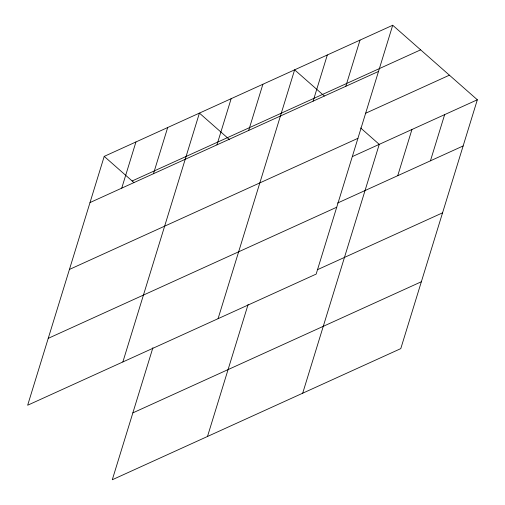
<?xml version="1.0" encoding="UTF-8"?>
<svg xmlns="http://www.w3.org/2000/svg" width="505" height="505" viewBox="0 0 505 505"><rect width="100%" height="100%" fill="white"/><g stroke="black" fill="none" stroke-linecap="round" stroke-linejoin="round"><path stroke-width="0.76" d="M392.713 25.25L104.213 156.38L27.661 405.225L316.155 274.095L392.713 25.25L477.339 99.775L400.787 348.62L112.287 479.75L152.908 347.711M121.743 188.144L135.946 141.956M153.476 173.72L167.685 127.531M122.866 361.952L199.418 113.107L229.693 139.771M216.942 144.872L231.151 98.683M248.681 130.441L262.89 84.259M218.065 318.68L294.623 69.835L324.311 95.982M207.492 436.478L248.113 304.439M313.113 101.158L327.316 54.976M345.805 86.298L360.014 40.11M302.697 393.206L379.249 144.361L360.633 127.961M397.738 175.683L411.947 129.495M430.437 160.824L444.646 114.635M132.14 180.973L420.64 49.843M90.004 202.568L378.504 71.439M365.538 113.303L449.412 75.182M69.431 269.443L357.931 138.313M352.452 156.537L477.339 99.775M337.542 203.048L463.129 145.958M48.234 338.35L336.728 207.22M317.67 269.601L442.557 212.839M132.865 412.875L421.359 281.739M104.213 156.38L133.901 182.526"/></g></svg>
